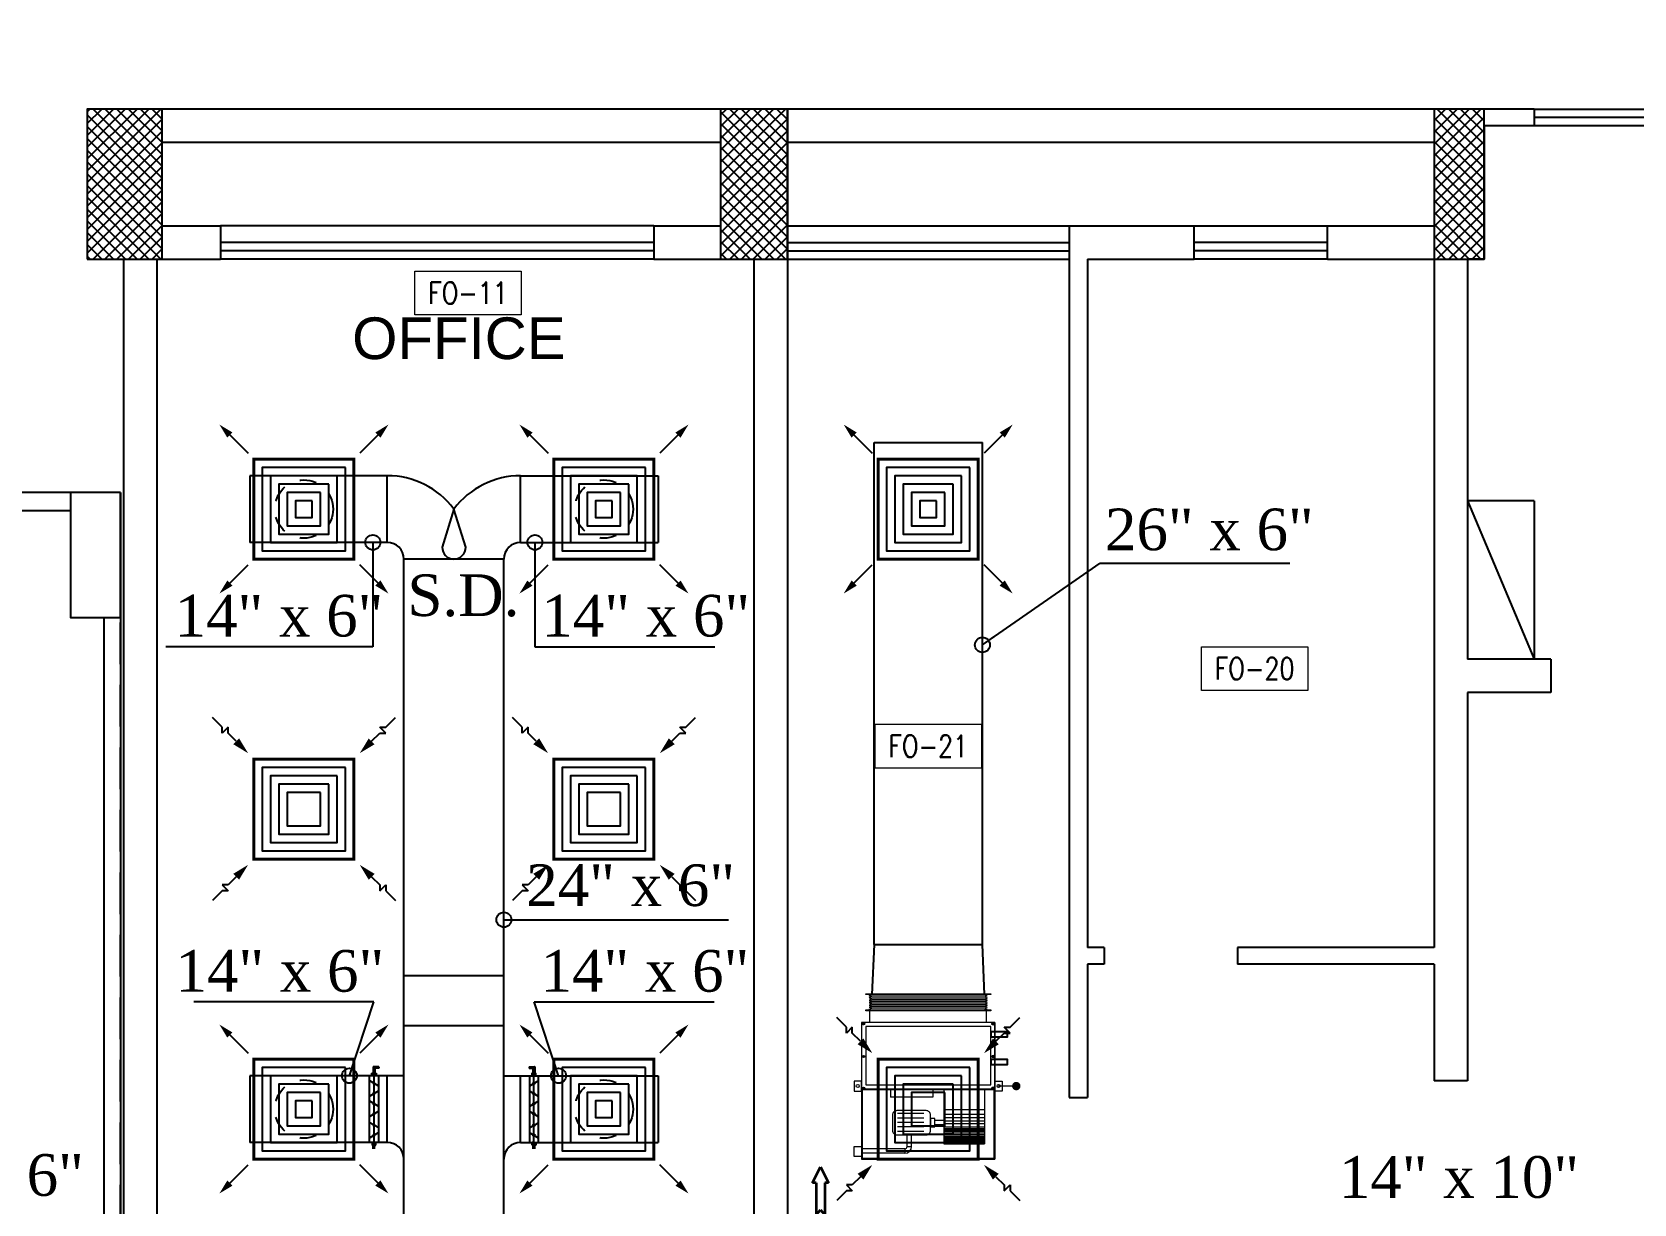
# Model space of a CAD drawing. Extents: x -432 to -365, y -145 to 173.
# Drawn here: x -391.2 to -381.59, y 38.23 to 45.27 of the extents above; entities that cross this region are included whole.
import ezdxf
from ezdxf.enums import TextEntityAlignment as Align

# ---------------------------------------------------------------- set-up
doc = ezdxf.new("R2010")
doc.units = 0
doc.header["$MEASUREMENT"] = 0
for name, pattern in [('DASHDOT', [1, 0.5, -0.25, 0, -0.25]), ('HIDDEN', [0.375, 0.25, -0.125]), ('HIDDEN-Z', [3, 2, -1])]:
    doc.linetypes.add(name, pattern=pattern)
for name, color, linetype in [('01_AC-EQUIP', 206, 'Continuous'), ('03_AC-S.DUCT', 5, 'Continuous'), ('12-AC-FL.CONN.', 2, 'Continuous'), ('A.C.VOLUM DAMPER', 2, 'Continuous'), ('COL', 2, 'Continuous'), ('COLHATCH', 5, 'Continuous'), ('column', 6, 'Continuous'), ('elev', 2, 'Continuous'), ('FASEL', 253, 'Continuous'), ('M-CH-WP-R', 40, 'HIDDEN-Z'), ('M-CH-WP-S', 142, 'Continuous'), ('M-DIFUSER', 195, 'Continuous'), ('M-DUCT-RA', 30, 'Continuous'), ('M-DUCT-SA', 5, 'Continuous'), ('WALL', 4, 'Continuous'), ('WIN', 5, 'Continuous'), ('ZONE TEXT', 73, 'Continuous')]:
    doc.layers.add(name, color=color, linetype=linetype)
for name, color, linetype, lineweight in [('04-AC_F.A.DUCT', 4, 'Continuous', 35), ('A-SYMB-RMNU', 4, 'Continuous', 9), ('AC-TEXT', 15, 'Continuous', 30)]:
    doc.layers.add(name, color=color, linetype=linetype, lineweight=lineweight)
doc.styles.add('AC', font='romans.shx', dxfattribs={"height": 0.2})
doc.styles.add('ARABY', font='sosa.shx')
doc.styles.add('ROMANS-TITLE', font='ROMANS.shx', dxfattribs={"width": 0.8})
doc.dimstyles.new('IHAB', dxfattribs={"dimscale": 0, "dimtxt": 0.15, "dimasz": 0.09, "dimexe": 0.18, "dimexo": 0.0625, "dimgap": 0, "dimtad": 0, "dimtih": 1, "dimtoh": 1, "dimzin": 0, "dimdsep": 46, "dimtxsty": 'ARABY', "dimcen": 0.03, "dimse1": 1, "dimse2": 1, "dimclrd": 36, "dimclrt": 42, "dimadec": 0, "dimazin": 0, "dimtfac": 1, "dimtmove": 1, "dimatfit": 3, "dimldrblk": 'ORIGIN', "dimfxl": 1, "dimtolj": 1, "dimtzin": 0, "dimarcsym": 0})
pattern_1 = [(45, (-202.924395, -132.77691), (-0.035355339, 0.035355339), []), (135, (-202.924395, -132.77691), (-0.035355339, -0.035355339), [])]

# ---------------------------------------------------------------- blocks, each defined once
blk = doc.blocks.new('*U251')
at = {"layer": 'M-DIFUSER', "ltscale": 5, "const_width": 18}
blk.add_lwpolyline([(-300, 300), (300, 300), (300, -300), (-300, -300)], close=True, dxfattribs=at)
at = {"layer": 'M-DIFUSER', "color": 21}
for points in [[(250, 250), (-250, 250), (-250, -250), (250, -250)], [(200, 200), (-200, 200), (-200, -200), (200, -200)], [(150, 150), (-150, 150), (-150, -150), (150, -150)], [(100, 100), (-100, 100), (-100, -100), (100, -100)], [(50, 50), (-50, 50), (-50, -50), (50, -50)]]:
    blk.add_lwpolyline(points, close=True, dxfattribs=at)
at = {"layer": 'M-DUCT-SA', "color": 5, "extrusion": (-5.07059e-20, -1.19855e-17, -1)}
blk.add_line((-461.1, 461.1), (-335.4, 335.4), dxfattribs=at)
at = {"layer": 'M-DUCT-SA', "color": 5, "extrusion": (-1.19855e-17, 5.07059e-20, -1)}
blk.add_line((461.1, 461.1), (335.4, 335.4), dxfattribs=at)
at = {"layer": 'M-DUCT-SA', "color": 5, "extrusion": (1.19855e-17, -5.07059e-20, -1)}
blk.add_line((-461.1, -461.1), (-335.4, -335.4), dxfattribs=at)
at = {"layer": 'M-DUCT-SA', "color": 5, "extrusion": (5.07059e-20, 1.19855e-17, -1)}
blk.add_line((461.1, -461.1), (335.4, -335.4), dxfattribs=at)
at = {"layer": 'M-DUCT-SA', "color": 5, "extrusion": (-5.07059e-20, -1.19855e-17, -1)}
blk.add_solid([(459.6, 428.4), (428.6, 459.4), (506.9, 506.9)], dxfattribs=at)
at = {"layer": 'M-DUCT-SA', "color": 5, "extrusion": (5.07059e-20, -1.19855e-17, -1)}
blk.add_solid([(-459.6, 428.4), (-428.7, 459.4), (-506.9, 506.9)], dxfattribs=at)
at = {"layer": 'M-DUCT-SA', "color": 5, "extrusion": (1.19855e-17, -5.07059e-20, -1)}
blk.add_solid([(428.4, -459.6), (459.4, -428.6), (506.9, -506.9)], dxfattribs=at)
at = {"layer": 'M-DUCT-SA', "color": 5, "extrusion": (-1.19855e-17, -5.07059e-20, -1)}
blk.add_solid([(-428.4, -459.6), (-459.4, -428.6), (-506.9, -506.9)], dxfattribs=at)
blk = doc.blocks.new('*U254')
at = {"layer": 'M-DIFUSER', "ltscale": 5, "const_width": 18}
blk.add_lwpolyline([(-300, 300), (300, 300), (300, -300), (-300, -300)], close=True, dxfattribs=at)
at = {"layer": 'M-DIFUSER', "color": 21}
for points in [[(250, 250), (-250, 250), (-250, -250), (250, -250)], [(200, 200), (-200, 200), (-200, -200), (200, -200)], [(150, 150), (-150, 150), (-150, -150), (150, -150)], [(100, 100), (-100, 100), (-100, -100), (100, -100)]]:
    blk.add_lwpolyline(points, close=True, dxfattribs=at)
at = {"layer": 'M-DUCT-RA', "color": 30}
for p, q in [((-491, 491), (-548.9, 548.9)), ((-491, 455.4), (-491, 491)), ((-455.4, 491), (-491, 455.4)), ((-455.4, 455.4), (-455.4, 491)), ((455.4, 491), (491, 491)), ((491, 455.4), (455.4, 491)), ((491, 491), (548.9, 548.9)), ((-406.3, 406.3), (-455.4, 455.4)), ((406.3, 406.3), (455.4, 455.4)), ((455.4, 455.4), (491, 455.4)), ((-491, -455.4), (-455.4, -491)), ((-455.4, -455.4), (-491, -455.4)), ((-406.3, -406.3), (-455.4, -455.4)), ((406.3, -406.3), (455.4, -455.4)), ((455.4, -491), (491, -455.4)), ((455.4, -455.4), (455.4, -491)), ((491, -455.4), (491, -491)), ((-491, -491), (-548.9, -548.9)), ((-455.4, -491), (-491, -491)), ((491, -491), (548.9, -548.9))]:
    blk.add_line(p, q, dxfattribs=at)
for points in [[(-388.6, 424), (-423.7, 388.9), (-335, 335)], [(424, 388.6), (388.9, 423.7), (335, 335)], [(-424, -388.6), (-388.9, -423.7), (-335, -335)], [(388.6, -424), (423.7, -388.9), (335, -335)]]:
    blk.add_solid(points, dxfattribs=at)
blk = doc.blocks.new('A$C7E27466D')
at = {"layer": '01_AC-EQUIP', "color": 2, "lineweight": 20}
for p, q in [((-75.32, 98.15), (-73.71, 98.66)), ((-75.32, 98.15), (-73.71, 97.64)), ((-75.32, 97.13), (-73.71, 97.64)), ((-75.32, 97.13), (-73.71, 96.62)), ((-75.32, 96.11), (-73.71, 96.62)), ((-75.32, 96.11), (-73.71, 95.6)), ((-6.29, 97.64), (-73.71, 97.64)), ((-6.29, 96.62), (-73.71, 96.62)), ((-4.68, 98.15), (-6.29, 98.66)), ((-4.68, 98.15), (-6.29, 97.64)), ((-4.68, 97.13), (-6.29, 97.64)), ((-4.68, 97.13), (-6.29, 96.62)), ((-4.68, 96.11), (-6.29, 96.62)), ((-4.68, 96.11), (-6.29, 95.6)), ((-75.32, 95.09), (-73.71, 95.6)), ((-75.32, 95.09), (-73.71, 94.58)), ((-75.32, 94.07), (-73.71, 94.58)), ((-75.32, 94.07), (-73.71, 93.56)), ((-75.32, 93.06), (-73.71, 93.56)), ((-75.32, 93.06), (-73.71, 92.55)), ((-75.32, 92.04), (-73.71, 92.55)), ((-75.32, 92.04), (-73.71, 91.53)), ((-75.32, 91.02), (-73.71, 91.53)), ((-75.32, 91.02), (-73.71, 90.51)), ((-75.32, 90), (-73.71, 90.51)), ((-75.32, 90), (-73.71, 89.49)), ((-6.29, 95.6), (-73.71, 95.6)), ((-6.29, 94.58), (-73.71, 94.58)), ((-6.29, 93.56), (-73.71, 93.56)), ((-6.29, 92.55), (-73.71, 92.55)), ((-6.29, 91.53), (-73.71, 91.53)), ((-6.29, 90.51), (-73.71, 90.51)), ((-4.68, 95.09), (-6.29, 95.6)), ((-4.68, 95.09), (-6.29, 94.58)), ((-4.68, 94.07), (-6.29, 94.58)), ((-4.68, 94.07), (-6.29, 93.56)), ((-4.68, 93.06), (-6.29, 93.56)), ((-4.68, 93.06), (-6.29, 92.55)), ((-4.68, 92.04), (-6.29, 92.55)), ((-4.68, 92.04), (-6.29, 91.53)), ((-4.68, 91.02), (-6.29, 91.53)), ((-4.68, 91.02), (-6.29, 90.51)), ((-4.68, 90), (-6.29, 90.51)), ((-4.68, 90), (-6.29, 89.49))]:
    blk.add_line(p, q, dxfattribs=at)
at = {"layer": '01_AC-EQUIP', "color": 1, "lineweight": 20}
for p, q in [((-75, 82), (-75, 88.99)), ((-5, 82), (-5, 88.99)), ((-77.81, 81.04), (-79.88, 81.04)), ((-78.89, 80.34), (-78.89, 81.67)), ((-2.19, 81.04), (-0.12, 81.04)), ((-1.11, 80.34), (-1.11, 81.67)), ((0, 82), (0, 0)), ((-77.81, 61.54), (-79.88, 61.54)), ((-78.89, 60.84), (-78.89, 62.17)), ((-2.19, 61.54), (-0.12, 61.54)), ((-1.11, 60.84), (-1.11, 62.17)), ((-77.81, 42.54), (-79.88, 42.54)), ((-78.89, 41.84), (-78.89, 43.17)), ((-62.71, 42), (-62.71, 37.03)), ((-37.29, 42), (-37.29, 37.03)), ((-30.6, 42), (-30.6, 9.05)), ((-6.17, 42), (-6.17, 9.05)), ((-2.19, 42.54), (-0.12, 42.54)), ((-1.11, 41.84), (-1.11, 43.17)), ((-37.29, 37.03), (-62.71, 37.03)), ((-6.17, 29.53), (-30.6, 29.53)), ((-58.35, 27.43), (-42.69, 27.43)), ((-58.35, 24.77), (-42.69, 24.77)), ((-58.35, 22.11), (-42.69, 22.11)), ((-58.35, 19.45), (-42.69, 19.45)), ((-30.6, 23.1), (-36.03, 23.1)), ((-30.6, 20.44), (-36.03, 20.44)), ((-30.6, 27), (-6.17, 27)), ((-30.6, 25), (-6.17, 25)), ((-30.6, 23), (-6.17, 23)), ((-30.6, 21.4), (-6.17, 21.4)), ((-30.6, 19.38), (-6.17, 19.38)), ((-58.35, 16.79), (-42.69, 16.79)), ((-52.66, 7.45), (-52.66, 14.49)), ((-50, 7.45), (-50, 14.49)), ((-30.6, 18.4), (-6.17, 18.4)), ((-30.6, 17.52), (-6.17, 17.52)), ((-30.6, 16.8), (-6.17, 16.8)), ((-30.6, 15.79), (-6.17, 15.79)), ((-30.6, 14.78), (-6.17, 14.78)), ((-30.6, 13.8), (-6.17, 13.8)), ((-30.6, 12.93), (-6.17, 12.93)), ((-30.6, 12.21), (-6.17, 12.21)), ((-30.6, 11.53), (-6.17, 11.53)), ((-30.6, 11.03), (-6.17, 11.03)), ((-30.6, 10.62), (-6.17, 10.62)), ((-30.6, 10.27), (-6.17, 10.27)), ((-30.6, 9.94), (-6.17, 9.94)), ((-30.6, 9.63), (-6.17, 9.63)), ((-53.99, 6.12), (-79.58, 6.12)), ((-53.99, 3.46), (-79.58, 3.46)), ((-53.99, 6.12), (-53.99, 3.46)), ((-52.66, 7.45), (-50, 7.45)), ((-30.6, 9.39), (-6.17, 9.39)), ((-30.6, 9.2), (-6.17, 9.2)), ((-30.6, 9.05), (-6.17, 9.05)), ((-30.6, 9.05), (-6.17, 9.05))]:
    blk.add_line(p, q, dxfattribs=at)
at = {"layer": '01_AC-EQUIP', "color": 4, "lineweight": 20}
blk.add_line((12.85, 43.76), (2.26, 43.76), dxfattribs=at)
at = {"layer": '01_AC-EQUIP', "color": 1, "linetype": 'DASHDOT', "lineweight": 20}
blk.add_line((-30.6, 16.8), (-6.17, 16.8), dxfattribs=at)
at = {"layer": '01_AC-EQUIP', "color": 2, "lineweight": 20}
for points in [[(-77.5, 98.66), (-77.5, 99.16), (-2.5, 99.16), (-2.5, 98.66)], [(-77.5, 88.99), (-77.5, 89.49), (-2.5, 89.49), (-2.5, 88.99)]]:
    blk.add_lwpolyline(points, close=True, dxfattribs=at)
at = {"layer": '01_AC-EQUIP', "color": 1, "lineweight": 20}
for points in [[(-80, 42), (0, 42), (0, 82), (-80, 82)], [(-77.5, 44.5), (-2.5, 44.5), (-2.5, 79.5), (-77.5, 79.5)], [(-84.4, 40.68), (-80, 40.68), (-80, 46.67), (-84.4, 46.67)], [(-80, 42), (-80, 0), (0, 0), (0, 42)], [(-79.58, 41.58), (-79.58, 0.42), (-0.42, 0.42), (-0.42, 41.58)], [(4.4, 40.68), (0, 40.68), (0, 46.67), (4.4, 46.67)], [(-38.56, 19.25), (-36.03, 19.25), (-36.03, 24.29), (-38.56, 24.29)], [(-84.4, 7.57), (-80, 7.57), (-80, 1.58), (-84.4, 1.58)]]:
    blk.add_lwpolyline(points, close=True, dxfattribs=at)
at = {"layer": '01_AC-EQUIP', "color": 4, "lineweight": 20, "const_width": 2.52}
blk.add_lwpolyline([(12.58, 44.99, 1), (13.12, 42.53, 1)], format="xyb", close=True, dxfattribs=at)
at = {"layer": '01_AC-EQUIP', "color": 1, "lineweight": 20}
blk.add_lwpolyline([(-58.78, 14.49), (-41.22, 14.49, 0.414214), (-38.56, 17.15), (-38.56, 26.39, 0.414214), (-41.22, 29.05), (-58.78, 29.05, 0.414214), (-61.44, 26.39), (-61.44, 17.15, 0.414214)], format="xyb", close=True, dxfattribs=at)
for centre in [(-82.26, 43.76), (2.26, 43.76)]:
    blk.add_circle(centre, 0.932, dxfattribs=at)
for radius in [1.33, 3.99]:
    blk.add_arc((-53.99, 7.45), radius, 270.00061, 0.00061, dxfattribs=at)
for centre, major_axis, start_param, end_param in [((-78.89, 81.04), (-0.827, 0), -1.570796, 4.712389), ((-78.89, 81.04), (-0.47, 0), 3.141593, 9.424778), ((-78.89, 61.54), (-0.827, 0), -1.570796, 4.712389), ((-78.89, 61.54), (-0.47, 0), 3.141593, 9.424778), ((-78.89, 42.54), (-0.827, 0), -1.570796, 4.712389), ((-78.89, 42.54), (-0.47, 0), 3.141593, 9.424778)]:
    blk.add_ellipse(centre, major_axis=major_axis, ratio=0.646018, start_param=start_param, end_param=end_param, dxfattribs=at)
at = {"layer": '01_AC-EQUIP', "color": 1, "lineweight": 20, "extrusion": (0, 0, -1)}
for centre, major_axis, start_param, end_param in [((-1.11, 81.04), (0.827, 0), -1.570796, 4.712389), ((-1.11, 81.04), (0.47, 0), 3.141593, 9.424778), ((-1.11, 61.54), (0.827, 0), -1.570796, 4.712389), ((-1.11, 61.54), (0.47, 0), 3.141593, 9.424778), ((-1.11, 42.54), (0.827, 0), -1.570796, 4.712389), ((-1.11, 42.54), (0.47, 0), 3.141593, 9.424778)]:
    blk.add_ellipse(centre, major_axis=major_axis, ratio=0.646018, start_param=start_param, end_param=end_param, dxfattribs=at)
at = {"layer": 'M-CH-WP-R', "color": 6, "linetype": 'ByBlock', "ltscale": 1.5}
blk.add_lwpolyline([(-2.5, 76.23), (-2.5, 73.23), (7.5, 73.23), (7.5, 76.23)], close=True, dxfattribs=at)
at = {"layer": 'M-CH-WP-S', "color": 5, "linetype": 'ByBlock', "ltscale": 1.5}
blk.add_lwpolyline([(-2.5, 59.73), (-2.5, 56.73), (7.5, 56.73), (7.5, 59.73)], close=True, dxfattribs=at)
blk = doc.blocks.new('A$C180A56EA')
at = {"layer": 'A.C.VOLUM DAMPER'}
h = blk.add_hatch(dxfattribs=at)
h.set_pattern_fill('ANSI31', color=256, scale=0.001, style=0)
h.set_pattern_definition([(45, (129.5106855, -230.48025158), (-8.838834765e-05, 8.838834765e-05), [])])
h.paths.add_polyline_path([(0.0459, 0.0039), (0.0459, 0.0065), (0.0401, 0.0065), (0.0401, -0.0027), (0.0459, -0.0027), (0.0459, 0), (0.0603, 0), (0.0603, 0.0128), (0.057, 0.0128), (0.057, 0.0039)])
for p, q in [((-0.1242, 0.0032), (-0.1161, 0.0032)), ((-0.1161, 0.0004), (-0.119, 0.0032)), ((-0.1185, 0), (-0.1161, 0.0024)), ((-0.1161, 0.0015), (-0.1179, 0.0032)), ((-0.1174, 0), (-0.1161, 0.0013)), ((-0.1161, 0.0026), (-0.1168, 0.0032)), ((-0.1163, 0), (-0.1161, 0.0001)), ((-0.1161, 0.0001), (-0.1104, 0.0058)), ((-0.1161, 0.0013), (-0.1116, 0.0058)), ((-0.1161, 0.0024), (-0.1127, 0.0058)), ((-0.1161, -0.0026), (-0.1161, 0.0058)), ((-0.1161, 0.0035), (-0.1138, 0.0058)), ((-0.1161, 0.0058), (-0.1099, 0.0058)), ((-0.1161, 0.0057), (-0.116, 0.0058)), ((-0.1161, 0.0046), (-0.1149, 0.0058)), ((-0.1161, -0.001), (-0.1099, 0.0053)), ((-0.1099, -0.0014), (-0.1161, 0.0048)), ((-0.1161, -0.0021), (-0.1099, 0.0042)), ((-0.1099, -0.0026), (-0.1161, 0.0037)), ((-0.1109, -0.0026), (-0.1161, 0.0026)), ((-0.112, -0.0026), (-0.1161, 0.0015)), ((-0.1131, -0.0026), (-0.1161, 0.0004)), ((-0.1099, -0.0003), (-0.116, 0.0058)), ((-0.1156, -0.0026), (-0.1099, 0.0031)), ((-0.1099, 0.0008), (-0.1149, 0.0058)), ((-0.1145, -0.0026), (-0.1099, 0.002)), ((-0.1099, 0.0019), (-0.1138, 0.0058)), ((-0.1134, -0.0026), (-0.1099, 0.0009)), ((-0.1128, 0.0019), (0.0401, 0.0019)), ((-0.1099, 0.003), (-0.1127, 0.0058)), ((-0.1099, 0.0041), (-0.1116, 0.0058)), ((-0.1099, 0.0052), (-0.1105, 0.0058)), ((0.0401, 0.0121), (-0.1099, 0.0121)), ((-0.0882, 0.0113), (-0.0994, -0.0075)), ((-0.0768, 0.0113), (-0.0656, -0.0075)), ((-0.0402, 0.0113), (-0.0514, -0.0075)), ((-0.0284, 0.0113), (-0.0173, -0.0075)), ((0.0056, 0.0113), (-0.0056, -0.0075)), ((0.0174, 0.0113), (0.0286, -0.0075)), ((0.0459, 0.0065), (0.0401, 0.0065)), ((0.0401, 0.0065), (0.0401, -0.0027)), ((0.0459, 0.0039), (0.0459, 0.0065)), ((0.057, 0.0039), (0.0459, 0.0039)), ((0.0603, 0.0128), (0.057, 0.0128)), ((0.057, 0.0128), (0.057, 0.0039)), ((0.0603, 0.0128), (0.0603, 0)), ((-0.1242, 0), (-0.1161, 0)), ((-0.1142, -0.0026), (-0.1161, -0.0007)), ((-0.1153, -0.0026), (-0.1161, -0.0018)), ((-0.1099, -0.0026), (-0.1161, -0.0026)), ((-0.1123, -0.0026), (-0.1099, -0.0003)), ((-0.1111, -0.0026), (-0.1099, -0.0014)), ((-0.11, -0.0026), (-0.1099, -0.0025)), ((-0.1099, -0.0083), (0.0401, -0.0083)), ((0.0401, -0.0027), (0.0459, -0.0027)), ((0.0603, 0), (0.0459, 0)), ((0.0459, -0.0027), (0.0459, 0))]:
    blk.add_line(p, q, dxfattribs=at)
at = {"layer": 'A.C.VOLUM DAMPER', "extrusion": (0, 0, -1)}
for centre, major_axis, start_param, end_param in [((-0.0938, 0.0019), (0.00135, 0.00135), 3.926991, 7.068583), ((-0.0938, 0.0019), (-0.00135, 0.00135), 2.356195, 5.497787), ((-0.0712, 0.0019), (0.00135, 0.00135), 3.926991, 7.068583), ((-0.0712, 0.0019), (-0.00135, 0.00135), 2.356195, 5.497787), ((-0.0458, 0.0019), (0.00135, 0.00135), 3.926991, 7.068583), ((-0.0458, 0.0019), (-0.00135, 0.00135), 2.356195, 5.497787), ((-0.0228, 0.0019), (0.00135, 0.00135), 3.926991, 7.068583), ((-0.0228, 0.0019), (-0.00135, 0.00135), 2.356194, 5.497787), ((0, 0.0019), (0.00135, 0.00135), 3.926991, 7.068583), ((0, 0.0019), (0.00135, 0.00135), 0.785398, 3.926991), ((0.023, 0.0019), (0.00135, 0.00135), 3.926991, 7.068583), ((0.023, 0.0019), (-0.00135, 0.00135), 2.356195, 5.497787)]:
    blk.add_ellipse(centre, major_axis=major_axis, ratio=1, start_param=start_param, end_param=end_param, dxfattribs=at)
blk = doc.blocks.new('A$C4397250F')
at = {"layer": '04-AC_F.A.DUCT'}
for p, q in [((0, 0), (-0.0241, -0.0482)), ((0.0241, -0.0482), (0, 0)), ((-0.0241, -0.0482), (-0.0132, -0.0482)), ((-0.0132, -0.0482), (-0.0132, -0.1443)), ((0.0132, -0.0482), (0.0241, -0.0482)), ((0.0132, -0.0482), (0.0132, -0.1443)), ((0, -0.1288), (-0.0132, -0.1443)), ((0.0132, -0.1443), (0, -0.1288))]:
    blk.add_line(p, q, dxfattribs=at)
blk = doc.blocks.new('A-ROOM')
at = {"layer": 'A-SYMB-RMNU'}
blk.add_lwpolyline([(-425, 175), (425, 175), (425, -175), (-425, -175)], close=True, dxfattribs=at)
at = {"layer": 'A-SYMB-RMNU', "style": 'ROMANS-TITLE', "width": 0.8}
blk.add_attdef('ROOM-NO', text='', height=175, dxfattribs=at).set_placement((0, 0), align=Align.MIDDLE)

msp = doc.modelspace()

# ---------------------------------------------------------------- hatches: boundary and pattern name
at = {"layer": 'COLHATCH', "linetype": 'Continuous'}
h = msp.add_hatch(dxfattribs=at)
h.set_pattern_fill('_USER', color=252, scale=0.05, angle=45, style=0, double=1, pattern_type=0)
h.set_pattern_definition(pattern_1)
h.paths.add_polyline_path([(-382.4844, 44.8031), (-382.7844, 44.8031), (-382.7844, 43.9031), (-382.4844, 43.9031)])
h.paths.add_polyline_path([(-380.4844, 44.8031), (-381.2844, 44.8031), (-381.2844, 44.5031), (-380.4844, 44.5031)])
h.paths.add_polyline_path([(-378.5344, 42.8031), (-378.8344, 42.8031), (-378.8344, 42.2031), (-378.5344, 42.2031)])
h.paths.add_polyline_path([(-378.1344, 39.2231), (-378.9344, 39.2231), (-378.9344, 38.9231), (-378.1344, 38.9231)])
h.paths.add_polyline_path([(-380.6844, 39.2231), (-381.4844, 39.2231), (-381.4844, 38.9231), (-380.6844, 38.9231)])
h.paths.add_polyline_path([(-380.5844, 34.1731), (-381.4844, 34.1731), (-381.4844, 33.8731), (-380.5844, 33.8731)])
h.paths.add_polyline_path([(-378.1344, 34.2231), (-378.9344, 34.2231), (-378.9344, 33.9231), (-378.1344, 33.9231)])
h.paths.add_polyline_path([(-380.3919, 27.9531), (-381.4919, 27.9531), (-381.4919, 27.6531), (-380.6389, 27.6531, -0.011587), (-380.6548, 26.9674), (-380.4051, 26.9565, 0.01656)])
h.paths.add_polyline_path([(-380.5864, 25.2231), (-380.8398, 25.2231, -0.040808), (-381.4283, 22.8842), (-381.1918, 22.8031, 0.04151)])
h.paths.add_polyline_path([(-382.4844, 25.8231), (-382.7844, 25.8231), (-382.7844, 24.9231), (-382.4844, 24.9231)])
h.paths.add_polyline_path([(-386.6144, 25.8231), (-387.0144, 25.8231), (-387.0144, 24.9231), (-386.6144, 24.9231)])
h.paths.add_polyline_path([(-390.4144, 25.8231), (-390.8644, 25.8231), (-390.8644, 24.9231), (-390.4144, 24.9231)])
h.paths.add_polyline_path([(-390.6644, 24.0031), (-390.9644, 24.0031), (-390.9644, 23.1031), (-390.6644, 23.1031)])
h.paths.add_polyline_path([(-398.6644, 25.8231), (-398.9644, 25.8231), (-398.9644, 24.9231), (-398.6644, 24.9231)])
h.paths.add_polyline_path([(-398.6644, 24.0031), (-398.9644, 24.0031), (-398.9644, 23.1031), (-398.6644, 23.1031)])
h.paths.add_polyline_path([(-406.6644, 25.8231), (-406.9644, 25.8231), (-406.9644, 24.9231), (-406.6644, 24.9231)])
h.paths.add_polyline_path([(-406.6644, 24.0031), (-406.9644, 24.0031), (-406.9644, 23.1031), (-406.6644, 23.1031)])
h.paths.add_polyline_path([(-414.7644, 25.8231), (-415.2144, 25.8231), (-415.2144, 24.9231), (-414.7639, 24.9231)])
h.paths.add_polyline_path([(-414.6644, 24.0031), (-414.9644, 24.0031), (-414.9644, 23.1031), (-414.6644, 23.1031)])
h.paths.add_polyline_path([(-418.6144, 25.8231), (-419.0144, 25.8231), (-419.0144, 24.9231), (-418.6144, 24.9231)])
h.paths.add_polyline_path([(-422.8444, 25.8231), (-423.1444, 25.8231), (-423.1444, 24.9231), (-422.8444, 24.9231)])
h.paths.add_polyline_path([(-424.1369, 27.9531), (-425.2369, 27.9531, 0.01656), (-425.2237, 26.9565), (-424.974, 26.9674, -0.011587), (-424.9898, 27.6531), (-424.1369, 27.6531)])
h.paths.add_polyline_path([(-424.789, 25.2231), (-425.0424, 25.2231, 0.04151), (-424.437, 22.8031), (-424.2005, 22.8842, -0.040808)])
h.paths.add_polyline_path([(-424.1444, 34.1731), (-425.0444, 34.1731), (-425.0444, 33.8731), (-424.1444, 33.8731)])
h.paths.add_polyline_path([(-426.6944, 34.2231), (-427.4944, 34.2231), (-427.4944, 33.9231), (-426.6944, 33.9231)])
h.paths.add_polyline_path([(-426.6944, 39.2231), (-427.4944, 39.2231), (-427.4944, 38.9231), (-426.6944, 38.9231)])
h.paths.add_polyline_path([(-424.1444, 39.2231), (-424.9444, 39.2231), (-424.9444, 38.9231), (-424.1444, 38.9231)])
h.paths.add_polyline_path([(-426.7944, 42.8031), (-427.0944, 42.8031), (-427.0944, 42.2031), (-426.7944, 42.2031)])
h.paths.add_polyline_path([(-424.3444, 44.8031), (-425.1444, 44.8031), (-425.1444, 44.5031), (-424.3444, 44.5031)])
h.paths.add_polyline_path([(-422.8444, 44.8031), (-423.1444, 44.8031), (-423.1444, 43.9031), (-422.8444, 43.9031)])
h.paths.add_polyline_path([(-418.5644, 44.8031), (-418.9644, 44.8031), (-418.9644, 43.9031), (-418.5644, 43.9031)])
h.paths.add_polyline_path([(-414.7644, 44.8031), (-415.2144, 44.8031), (-415.2144, 43.9031), (-414.7644, 43.9031)])
h.paths.add_polyline_path([(-405.4144, 47.0031), (-405.7144, 47.0031), (-405.7144, 46.4031), (-405.4144, 46.4031)])
h.paths.add_polyline_path([(-405.4144, 44.5031), (-400.3144, 44.5031), (-400.3144, 43.0531), (-400.0144, 43.0531), (-400.0144, 44.8031), (-405.7144, 44.8031), (-405.7144, 43.0531), (-405.4144, 43.0531)])
h.paths.add_polyline_path([(-398.6644, 47.0031), (-398.9644, 47.0031), (-398.9644, 46.4031), (-398.6644, 46.4031)])
h.paths.add_polyline_path([(-398.6644, 43.6531), (-398.9644, 43.6531), (-398.9644, 43.0531), (-398.6644, 43.0531)])
h.paths.add_polyline_path([(-390.4144, 44.8031), (-390.8644, 44.8031), (-390.8644, 43.9031), (-390.4144, 43.9031)])
h = msp.add_hatch(dxfattribs=at)
h.set_pattern_fill('_USER', color=252, scale=0.05, angle=45, style=0, double=1, pattern_type=0)
h.set_pattern_definition(pattern_1)
h.paths.add_polyline_path([(-386.6644, 44.8031), (-387.0644, 44.8031), (-387.0644, 43.9031), (-386.6644, 43.9031)])

# ---------------------------------------------------------------- linework, layer by layer
at = {"layer": '03_AC-S.DUCT', "linetype": 'Continuous'}
for p, q in [((-386.1444, 39.7897), (-386.1444, 42.8031)), ((-386.1444, 42.8031), (-385.4944, 42.8031)), ((-385.4944, 39.7897), (-385.4944, 42.8031)), ((-389.0644, 42.6031), (-389.8894, 42.6031)), ((-389.8894, 42.6031), (-389.8894, 42.2031)), ((-389.0644, 42.2031), (-389.0644, 42.6031)), ((-388.2644, 42.2031), (-388.2644, 42.6031)), ((-388.2644, 42.6031), (-387.4394, 42.6031)), ((-388.2644, 42.2031), (-388.2644, 42.6031)), ((-387.4394, 42.6031), (-387.4394, 42.2031)), ((-389.0644, 42.2031), (-389.8894, 42.2031)), ((-388.2644, 42.2031), (-387.4394, 42.2031)), ((-388.9644, 37.5228), (-388.9644, 42.1031)), ((-388.3644, 42.1031), (-388.9644, 42.1031)), ((-388.3644, 37.5228), (-388.3644, 42.1031)), ((-386.1444, 39.7897), (-386.1565, 39.4897)), ((-386.1444, 39.7897), (-385.4944, 39.7897)), ((-385.4823, 39.4897), (-385.4944, 39.7897)), ((-388.3644, 39.6031), (-388.9644, 39.6031)), ((-388.3644, 39.3031), (-388.9644, 39.3031)), ((-388.9644, 39.0031), (-389.8894, 39.0031)), ((-389.8894, 39.0031), (-389.8894, 38.6031)), ((-389.0644, 38.6031), (-389.0644, 39.0031)), ((-388.3644, 39.0031), (-387.4394, 39.0031)), ((-388.2644, 38.6031), (-388.2644, 39.0031)), ((-387.4394, 39.0031), (-387.4394, 38.6031)), ((-389.0644, 38.6031), (-389.8894, 38.6031)), ((-388.2644, 38.6031), (-387.4394, 38.6031))]:
    msp.add_line(p, q, dxfattribs=at)
for centre, radius, start, end in [((-389.0644, 42.1031), 0.5, 36.8699, 90), ((-388.2644, 42.1031), 0.5, 90, 143.1301), ((-389.0644, 42.1031), 0.1, 0, 90), ((-388.2644, 42.1031), 0.1, 90, 180), ((-389.0644, 38.5031), 0.1, 0, 90), ((-388.2644, 38.5031), 0.1, 90, 180)]:
    msp.add_arc(centre, radius, start, end, dxfattribs=at)
at = {"layer": '12-AC-FL.CONN.', "linetype": 'HIDDEN', "ltscale": 0.25}
for centre in [(-389.5644, 42.4031), (-387.7644, 42.4031), (-389.5644, 38.8031), (-387.7644, 38.8031)]:
    msp.add_circle(centre, 0.175, dxfattribs=at)
at = {"layer": 'A.C.VOLUM DAMPER'}
for p, q in [((-388.6644, 42.4031), (-388.7354, 42.1741)), ((-388.5934, 42.1741), (-388.6644, 42.4031))]:
    msp.add_line(p, q, dxfattribs=at)
msp.add_arc((-388.6644, 42.1741), 0.071, 180, 0, dxfattribs=at)
at = {"layer": 'COL', "linetype": 'Continuous'}
msp.add_lwpolyline([(-390.6644, 42.5031), (-390.9644, 42.5031), (-390.9644, 41.7531), (-390.6644, 41.7531)], close=True, dxfattribs=at)
at = {"layer": 'column', "color": 252}
for points in [[(-390.8644, 43.9031), (-390.4144, 43.9031), (-390.4144, 44.8031), (-390.8644, 44.8031)], [(-386.6644, 44.8031), (-387.0644, 44.8031), (-387.0644, 43.9031), (-386.6644, 43.9031)], [(-387.0644, 43.9031), (-386.6644, 43.9031), (-386.6644, 44.8031), (-387.0644, 44.8031)], [(-382.7844, 43.9031), (-382.4844, 43.9031), (-382.4844, 44.8031), (-382.7844, 44.8031)]]:
    msp.add_lwpolyline(points, close=True, dxfattribs=at)
at = {"layer": 'elev', "color": 252}
for p, q in [((-387.0644, 44.8031), (-390.4144, 44.8031)), ((-382.7844, 44.8031), (-386.6644, 44.8031)), ((-387.0644, 44.6031), (-390.4144, 44.6031)), ((-382.7844, 44.6031), (-386.6644, 44.6031)), ((-382.1844, 42.4531), (-382.5844, 42.4531)), ((-382.5844, 42.4531), (-382.1844, 41.5031)), ((-382.1844, 42.4531), (-382.1844, 41.5031))]:
    msp.add_line(p, q, dxfattribs=at)
at = {"layer": 'FASEL', "linetype": 'HIDDEN'}
for points in [[(-394.6644, 27.7531), (-390.9644, 27.7531), (-390.9644, 27.2231), (-390.6644, 27.2231), (-390.6644, 42.5031)], [(-394.6444, 27.7331), (-390.9844, 27.7331), (-390.9844, 27.2031), (-390.6444, 27.2031), (-390.6444, 41.9731)]]:
    msp.add_lwpolyline(points, dxfattribs=at)
at = {"layer": 'WALL', "color": 252, "linetype": 'Continuous'}
for p, q in [((-390.8644, 44.8031), (-390.8644, 43.9031)), ((-390.4144, 44.8031), (-390.8644, 44.8031)), ((-390.4144, 44.1031), (-390.4144, 44.8031)), ((-386.6644, 44.8031), (-387.0644, 44.8031)), ((-387.0644, 44.8031), (-387.0644, 44.1031)), ((-386.6644, 44.8031), (-386.6644, 37.9731)), ((-382.7844, 44.8031), (-382.7844, 44.1031)), ((-382.1844, 44.8031), (-382.7844, 44.8031)), ((-382.1844, 44.8031), (-382.1844, 44.7031)), ((-382.1844, 44.7031), (-382.4844, 44.7031)), ((-382.4844, 44.7031), (-382.4844, 43.9031)), ((-390.4144, 44.1031), (-390.0644, 44.1031)), ((-390.0644, 44.1031), (-390.0644, 43.9031)), ((-387.4644, 44.1031), (-387.4644, 43.9031)), ((-387.4644, 44.1031), (-387.0644, 44.1031)), ((-384.9744, 44.1031), (-384.9744, 38.8731)), ((-384.9744, 44.1031), (-384.2244, 44.1031)), ((-384.2244, 43.9031), (-384.2244, 44.1031)), ((-383.4244, 43.9031), (-383.4244, 44.1031)), ((-383.4244, 44.1031), (-382.7844, 44.1031)), ((-390.8644, 43.9031), (-390.6444, 43.9031)), ((-390.6444, 35.7531), (-390.6444, 43.9031)), ((-390.4444, 35.7531), (-390.4444, 43.9031)), ((-390.4444, 43.9031), (-390.0644, 43.9031)), ((-387.4644, 43.9031), (-386.8644, 43.9031)), ((-386.8644, 43.9031), (-386.8644, 35.7531)), ((-384.8644, 43.9031), (-384.8644, 39.7731)), ((-384.8644, 43.9031), (-384.2244, 43.9031)), ((-383.4244, 43.9031), (-382.7844, 43.9031)), ((-382.9044, 43.9031), (-382.7844, 43.9031)), ((-382.7844, 43.9031), (-382.7844, 39.7731)), ((-382.5844, 43.9031), (-382.5844, 41.5031)), ((-382.4844, 43.9031), (-382.5844, 43.9031)), ((-390.6644, 42.5031), (-392.9344, 42.5031)), ((-390.6644, 42.5031), (-390.6644, 35.7531)), ((-390.9644, 42.3931), (-392.8244, 42.3931)), ((-390.9644, 42.3931), (-390.9644, 41.7531)), ((-390.9644, 41.7531), (-390.7644, 41.7531)), ((-390.7644, 41.7531), (-390.7644, 36.5031)), ((-382.0844, 41.5031), (-382.5844, 41.5031)), ((-382.0844, 41.5031), (-382.0844, 41.3031)), ((-382.5844, 41.3031), (-382.5844, 38.9731)), ((-382.0844, 41.3031), (-382.5844, 41.3031)), ((-384.7644, 39.7731), (-384.8644, 39.7731)), ((-384.7644, 39.7731), (-384.7644, 39.6731)), ((-382.7844, 39.7731), (-383.9644, 39.7731)), ((-383.9644, 39.7731), (-383.9644, 39.6731)), ((-384.8644, 39.6731), (-384.8644, 38.8731)), ((-384.7644, 39.6731), (-384.8644, 39.6731)), ((-382.7844, 39.6731), (-383.9644, 39.6731)), ((-382.7844, 39.6731), (-382.7844, 38.9731)), ((-382.5844, 38.9731), (-382.7844, 38.9731)), ((-384.9744, 38.8731), (-384.8644, 38.8731))]:
    msp.add_line(p, q, dxfattribs=at)
at = {"layer": 'WIN', "color": 252}
for p, q in [((-382.1844, 44.8031), (-381.3844, 44.8031)), ((-381.3844, 44.7531), (-382.1844, 44.7531)), ((-381.3844, 44.7031), (-382.1844, 44.7031)), ((-387.4644, 44.1031), (-390.0644, 44.1031)), ((-386.6644, 44.1031), (-384.9744, 44.1031)), ((-384.2244, 44.1031), (-383.4244, 44.1031)), ((-387.4644, 44.0031), (-390.0644, 44.0031)), ((-387.4644, 43.9531), (-390.0644, 43.9531)), ((-386.6644, 44.0031), (-384.9744, 44.0031)), ((-386.6644, 43.9531), (-384.9744, 43.9531)), ((-383.4244, 44.0031), (-384.2244, 44.0031)), ((-383.4244, 43.9531), (-384.2244, 43.9531)), ((-387.4644, 43.9031), (-390.0644, 43.9031)), ((-386.6644, 43.9031), (-384.9744, 43.9031)), ((-383.4244, 43.9031), (-384.2244, 43.9031))]:
    msp.add_line(p, q, dxfattribs=at)

# ---------------------------------------------------------------- block references
at = {"layer": '01_AC-EQUIP', "xscale": 0.009999999999990905, "yscale": 0.009999999999990905, "zscale": 0.01}
msp.add_blockref('A$C7E27466D', (-385.4194, 38.5031), dxfattribs=at)
at = {"layer": '04-AC_F.A.DUCT', "xscale": -2, "yscale": 2, "zscale": 2}
msp.add_blockref('A$C4397250F', (-386.4657, 38.4568), dxfattribs=at)
at = {"layer": 'A-SYMB-RMNU', "xscale": 0.0007500000000391083, "yscale": 0.0007500000000106866, "zscale": 0.00075}
for p, values in [((-388.5796, 43.6998), {'ROOM-NO': 'FO-11'}), ((-383.8609, 41.4458), {'ROOM-NO': 'FO-20'}), ((-385.8188, 40.9805), {'ROOM-NO': 'FO-21'})]:
    msp.add_blockref('A-ROOM', p, dxfattribs=at).add_auto_attribs(values)
at = {"layer": 'A.C.VOLUM DAMPER', "yscale": 2.666666656560324, "zscale": 2.666666656560353}
for p, xscale, rotation in [((-389.149, 38.8961), -2.666666656560324, 270), ((-388.1798, 38.8961), 2.666666656560324, 90)]:
    msp.add_blockref('A$C180A56EA', p, dxfattribs=dict(at, xscale=xscale, rotation=rotation))
at = {"layer": 'M-DIFUSER', "color": 21, "xscale": 0.0009999999999763531, "yscale": 0.001000000000004775, "zscale": 0.001}
for name, p in [('*U251', (-389.5644, 42.4031)), ('*U251', (-387.7644, 42.4031)), ('*U251', (-385.8194, 42.4031)), ('*U254', (-389.5644, 40.6031)), ('*U254', (-387.7644, 40.6031)), ('*U251', (-389.5644, 38.8031)), ('*U251', (-387.7644, 38.8031)), ('*U254', (-385.8194, 38.8031))]:
    msp.add_blockref(name, p, dxfattribs=at)

# ---------------------------------------------------------------- texts
at = {"layer": 'AC-TEXT', "color": 34, "linetype": 'Continuous', "char_height": 0.25, "width": 3.951459, "attachment_point": 7, "style": 'AC'}
for s, insert in [('\\A1;{\\fTimes New Roman|b0|i0|c0|p18;\\C256;26" x 6"}', (-384.7588, 42.1524)), ('\\A1;{\\fTimes New Roman|b0|i0|c0|p18;\\C256;S.D.}', (-388.9433, 41.7559)), ('\\A1;{\\fTimes New Roman|b0|i0|c0|p18;\\C256;14" x 6"}', (-390.3402, 41.6346)), ('\\A1;{\\fTimes New Roman|b0|i0|c0|p18;\\C256;14" x 6"}', (-388.1398, 41.6346)), ('\\A1;{\\fTimes New Roman|b0|i0|c0|p18;\\C256;24" x 6"}', (-388.2302, 40.0175)), ('\\A1;{\\fTimes New Roman|b0|i0|c0|p18;\\C256;14" x 6"}', (-390.3349, 39.5035)), ('\\A1;{\\fTimes New Roman|b0|i0|c0|p18;\\C256;14" x 6"}', (-388.145, 39.5035)), ('\\A1;{\\fTimes New Roman|b0|i0|c0|p18;\\C256;20" x 6"}', (-392.1368, 38.2789)), ('\\A1;{\\fTimes New Roman|b0|i0|c0|p18;\\C85;14" x 10"}', (-383.3559, 38.2665))]:
    msp.add_mtext(s, dxfattribs=dict(at, insert=insert))
at = {"layer": 'ZONE TEXT', "linetype": 'Continuous', "insert": (-389.2751, 43.5529), "char_height": 0.25, "width": 3.292883, "attachment_point": 1, "style": 'AC'}
msp.add_mtext('{\\fArial|b0|i0|c0|p34;OFFICE}', dxfattribs=at)

# ---------------------------------------------------------------- leaders
at = {"layer": '03_AC-S.DUCT', "linetype": 'Continuous'}
for points in [[(-389.1507, 42.2031), (-389.1507, 41.5769), (-390.3926, 41.5769)], [(-388.1783, 42.2031), (-388.1783, 41.5769), (-387.0986, 41.5769)], [(-385.4944, 41.5882), (-384.7878, 42.0783), (-383.6505, 42.0783)], [(-389.2918, 39.0031), (-389.1453, 39.4458), (-390.225, 39.4458)], [(-388.037, 39.0031), (-388.1835, 39.4458), (-387.1038, 39.4458)]]:
    msp.add_leader(points, dimstyle='IHAB', override={"dimscale": 1, "dimclrd": 34, "dimfxl": 0}, dxfattribs=at)
at = {"layer": 'AC-TEXT', "color": 34, "linetype": 'Continuous'}
msp.add_leader([(-388.3644, 39.9388), (-387.0177, 39.9388)], dimstyle='IHAB', override={"dimscale": 1, "dimclrd": 34, "dimfxl": 0}, dxfattribs=at)

doc.saveas('drawing.dxf')
